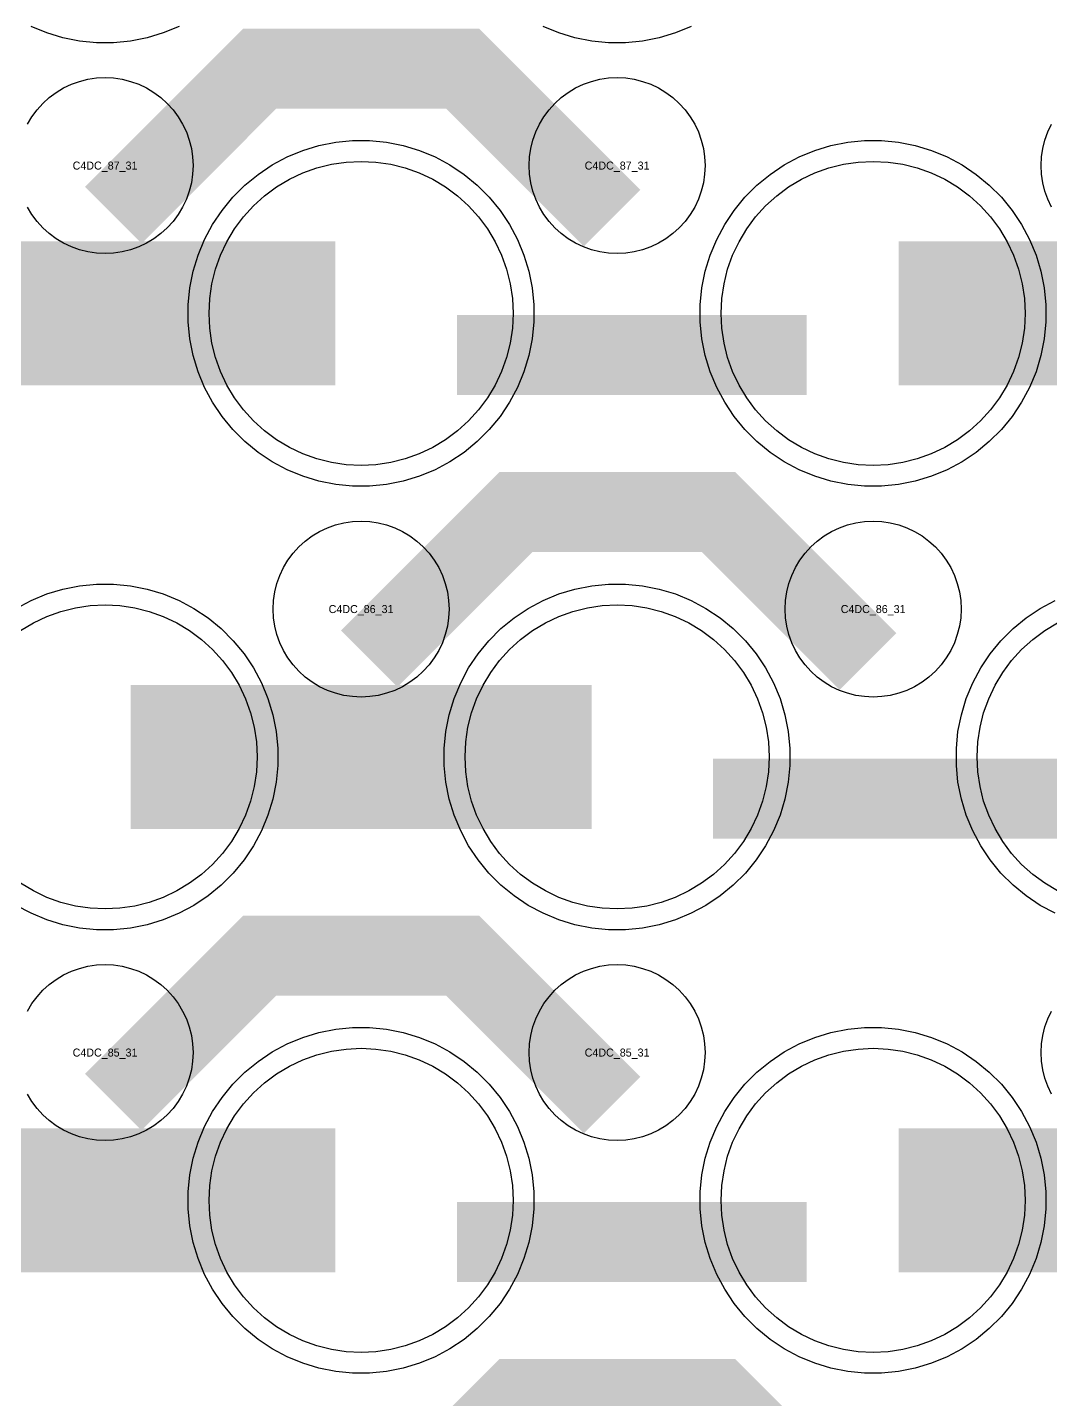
# Model space of a CAD drawing. Extents: x -11880 to 11880, y -14992 to 14992.
# Drawn here: x -2104.2 to -1784.6, y -3123.9 to -2695.1 of the extents above; entities that cross this region are included whole.
import ezdxf
from ezdxf.enums import TextEntityAlignment as Align

# ---------------------------------------------------------------- set-up
doc = ezdxf.new("R2010")
doc.units = 0
doc.header["$MEASUREMENT"] = 0
for name, color, linetype in [('GDS_775_DT_237', 138, 'CONTINUOUS'), ('RDL1_FS', 34, 'CONTINUOUS'), ('RDL_BS', 160, 'CONTINUOUS')]:
    doc.layers.add(name, color=color, linetype=linetype)

msp = doc.modelspace()

# ---------------------------------------------------------------- linework, layer by layer
at = {"layer": 'RDL1_FS', "color": 11, "true_color": 0xf27172}
for points in [[(-2000, -2831.999), (-2004.657, -2831.77), (-2009.268, -2831.086), (-2013.791, -2829.954), (-2018.181, -2828.382), (-2022.395, -2826.39), (-2026.395, -2823.992), (-2030.14, -2821.214), (-2033.594, -2818.084), (-2036.724, -2814.63), (-2039.502, -2810.885), (-2041.9, -2806.885), (-2043.892, -2802.671), (-2045.464, -2798.281), (-2046.596, -2793.758), (-2047.28, -2789.147), (-2047.509, -2784.49), (-2047.28, -2779.833), (-2046.596, -2775.222), (-2045.464, -2770.699), (-2043.892, -2766.309), (-2041.9, -2762.095), (-2039.502, -2758.095), (-2036.724, -2754.35), (-2033.594, -2750.896), (-2030.14, -2747.766), (-2026.395, -2744.988), (-2022.395, -2742.59), (-2018.181, -2740.598), (-2013.791, -2739.026), (-2009.268, -2737.894), (-2004.657, -2737.21), (-2000, -2736.981), (-1995.343, -2737.21), (-1990.732, -2737.894), (-1986.209, -2739.026), (-1981.819, -2740.598), (-1977.605, -2742.59), (-1973.605, -2744.988), (-1969.86, -2747.766), (-1966.406, -2750.896), (-1963.276, -2754.35), (-1960.498, -2758.095), (-1958.1, -2762.095), (-1956.108, -2766.309), (-1954.536, -2770.699), (-1953.404, -2775.222), (-1952.72, -2779.833), (-1952.491, -2784.49), (-1952.72, -2789.147), (-1953.404, -2793.758), (-1954.536, -2798.281), (-1956.108, -2802.671), (-1958.1, -2806.885), (-1960.498, -2810.885), (-1963.276, -2814.63), (-1966.406, -2818.084), (-1969.86, -2821.214), (-1973.605, -2823.992), (-1977.605, -2826.39), (-1981.819, -2828.382), (-1986.209, -2829.954), (-1990.732, -2831.086), (-1995.343, -2831.77)], [(-1840, -2831.999), (-1844.657, -2831.77), (-1849.268, -2831.086), (-1853.791, -2829.954), (-1858.181, -2828.382), (-1862.395, -2826.39), (-1866.395, -2823.992), (-1870.14, -2821.214), (-1873.594, -2818.084), (-1876.724, -2814.63), (-1879.502, -2810.885), (-1881.9, -2806.885), (-1883.892, -2802.671), (-1885.464, -2798.281), (-1886.596, -2793.758), (-1887.28, -2789.147), (-1887.509, -2784.49), (-1887.28, -2779.833), (-1886.596, -2775.222), (-1885.464, -2770.699), (-1883.892, -2766.309), (-1881.9, -2762.095), (-1879.502, -2758.095), (-1876.724, -2754.35), (-1873.594, -2750.896), (-1870.14, -2747.766), (-1866.395, -2744.988), (-1862.395, -2742.59), (-1858.181, -2740.598), (-1853.791, -2739.026), (-1849.268, -2737.894), (-1844.657, -2737.21), (-1840, -2736.981), (-1835.343, -2737.21), (-1830.732, -2737.894), (-1826.209, -2739.026), (-1821.819, -2740.598), (-1817.605, -2742.59), (-1813.605, -2744.988), (-1809.86, -2747.766), (-1806.406, -2750.896), (-1803.276, -2754.35), (-1800.498, -2758.095), (-1798.1, -2762.095), (-1796.108, -2766.309), (-1794.536, -2770.699), (-1793.404, -2775.222), (-1792.72, -2779.833), (-1792.491, -2784.49), (-1792.72, -2789.147), (-1793.404, -2793.758), (-1794.536, -2798.281), (-1796.108, -2802.671), (-1798.1, -2806.885), (-1800.498, -2810.885), (-1803.276, -2814.63), (-1806.406, -2818.084), (-1809.86, -2821.214), (-1813.605, -2823.992), (-1817.605, -2826.39), (-1821.819, -2828.382), (-1826.209, -2829.954), (-1830.732, -2831.086), (-1835.343, -2831.77)]]:
    msp.add_lwpolyline(points, close=True, dxfattribs=at)
for points in [[(-2151.998, -2784.49, 45, 45, 0), (-2079.998, -2784.49, 45, 45, 0)], [(-2079.998, -2784.49, 45, 45, 0), (-2007.998, -2784.49, 45, 45, 0)], [(-1831.998, -2784.49, 45, 45, 0), (-1759.998, -2784.49, 45, 45, 0)]]:
    msp.add_lwpolyline(points, format="xyseb", dxfattribs=at)
at = {"layer": 'RDL1_FS'}
for points in [[(-2106.395, -2883.553), (-2102.395, -2881.155), (-2098.181, -2879.163), (-2093.791, -2877.591), (-2089.268, -2876.459), (-2084.657, -2875.775), (-2080, -2875.546), (-2075.343, -2875.775), (-2070.732, -2876.459), (-2066.209, -2877.591), (-2061.819, -2879.163), (-2057.605, -2881.155), (-2053.605, -2883.553), (-2049.86, -2886.331), (-2046.406, -2889.461), (-2043.276, -2892.915), (-2040.498, -2896.66), (-2038.1, -2900.66), (-2036.108, -2904.874), (-2034.536, -2909.264), (-2033.404, -2913.787), (-2032.72, -2918.398), (-2032.491, -2923.055), (-2032.72, -2927.712), (-2033.404, -2932.323), (-2034.536, -2936.846), (-2036.108, -2941.236), (-2038.1, -2945.45), (-2040.498, -2949.45), (-2043.276, -2953.195), (-2046.406, -2956.649), (-2049.86, -2959.779), (-2053.605, -2962.557), (-2057.605, -2964.955), (-2061.819, -2966.947), (-2066.209, -2968.519), (-2070.732, -2969.651), (-2075.343, -2970.335), (-2080, -2970.564), (-2084.657, -2970.335), (-2089.268, -2969.651), (-2093.791, -2968.519), (-2098.181, -2966.947), (-2102.395, -2964.955), (-2106.395, -2962.557)], [(-1782.395, -2964.955), (-1786.395, -2962.557), (-1790.14, -2959.779), (-1793.594, -2956.649), (-1796.724, -2953.195), (-1799.502, -2949.45), (-1801.9, -2945.45), (-1803.892, -2941.236), (-1805.464, -2936.846), (-1806.596, -2932.323), (-1807.28, -2927.712), (-1807.509, -2923.055), (-1807.28, -2918.398), (-1806.596, -2913.787), (-1805.464, -2909.264), (-1803.892, -2904.874), (-1801.9, -2900.66), (-1799.502, -2896.66), (-1796.724, -2892.915), (-1793.594, -2889.461), (-1790.14, -2886.331), (-1786.395, -2883.553), (-1782.395, -2881.155)]]:
    msp.add_lwpolyline(points, dxfattribs=at)
for points in [[(-1920, -2970.564), (-1924.657, -2970.335), (-1929.268, -2969.651), (-1933.791, -2968.519), (-1938.181, -2966.947), (-1942.395, -2964.955), (-1946.395, -2962.557), (-1950.14, -2959.779), (-1953.594, -2956.649), (-1956.724, -2953.195), (-1959.502, -2949.45), (-1961.9, -2945.45), (-1963.892, -2941.236), (-1965.464, -2936.846), (-1966.596, -2932.323), (-1967.28, -2927.712), (-1967.509, -2923.055), (-1967.28, -2918.398), (-1966.596, -2913.787), (-1965.464, -2909.264), (-1963.892, -2904.874), (-1961.9, -2900.66), (-1959.502, -2896.66), (-1956.724, -2892.915), (-1953.594, -2889.461), (-1950.14, -2886.331), (-1946.395, -2883.553), (-1942.395, -2881.155), (-1938.181, -2879.163), (-1933.791, -2877.591), (-1929.268, -2876.459), (-1924.657, -2875.775), (-1920, -2875.546), (-1915.343, -2875.775), (-1910.732, -2876.459), (-1906.209, -2877.591), (-1901.819, -2879.163), (-1897.605, -2881.155), (-1893.605, -2883.553), (-1889.86, -2886.331), (-1886.406, -2889.461), (-1883.276, -2892.915), (-1880.498, -2896.66), (-1878.1, -2900.66), (-1876.108, -2904.874), (-1874.536, -2909.264), (-1873.404, -2913.787), (-1872.72, -2918.398), (-1872.491, -2923.055), (-1872.72, -2927.712), (-1873.404, -2932.323), (-1874.536, -2936.846), (-1876.108, -2941.236), (-1878.1, -2945.45), (-1880.498, -2949.45), (-1883.276, -2953.195), (-1886.406, -2956.649), (-1889.86, -2959.779), (-1893.605, -2962.557), (-1897.605, -2964.955), (-1901.819, -2966.947), (-1906.209, -2968.519), (-1910.732, -2969.651), (-1915.343, -2970.335)], [(-2000, -3109.129), (-2004.657, -3108.9), (-2009.268, -3108.216), (-2013.791, -3107.084), (-2018.181, -3105.512), (-2022.395, -3103.52), (-2026.395, -3101.122), (-2030.14, -3098.344), (-2033.594, -3095.214), (-2036.724, -3091.76), (-2039.502, -3088.015), (-2041.9, -3084.015), (-2043.892, -3079.801), (-2045.464, -3075.411), (-2046.596, -3070.888), (-2047.28, -3066.277), (-2047.509, -3061.62), (-2047.28, -3056.963), (-2046.596, -3052.352), (-2045.464, -3047.829), (-2043.892, -3043.439), (-2041.9, -3039.225), (-2039.502, -3035.225), (-2036.724, -3031.48), (-2033.594, -3028.026), (-2030.14, -3024.896), (-2026.395, -3022.118), (-2022.395, -3019.72), (-2018.181, -3017.728), (-2013.791, -3016.156), (-2009.268, -3015.024), (-2004.657, -3014.34), (-2000, -3014.111), (-1995.343, -3014.34), (-1990.732, -3015.024), (-1986.209, -3016.156), (-1981.819, -3017.728), (-1977.605, -3019.72), (-1973.605, -3022.118), (-1969.86, -3024.896), (-1966.406, -3028.026), (-1963.276, -3031.48), (-1960.498, -3035.225), (-1958.1, -3039.225), (-1956.108, -3043.439), (-1954.536, -3047.829), (-1953.404, -3052.352), (-1952.72, -3056.963), (-1952.491, -3061.62), (-1952.72, -3066.277), (-1953.404, -3070.888), (-1954.536, -3075.411), (-1956.108, -3079.801), (-1958.1, -3084.015), (-1960.498, -3088.015), (-1963.276, -3091.76), (-1966.406, -3095.214), (-1969.86, -3098.344), (-1973.605, -3101.122), (-1977.605, -3103.52), (-1981.819, -3105.512), (-1986.209, -3107.084), (-1990.732, -3108.216), (-1995.343, -3108.9)], [(-1840, -3109.129), (-1844.657, -3108.9), (-1849.268, -3108.216), (-1853.791, -3107.084), (-1858.181, -3105.512), (-1862.395, -3103.52), (-1866.395, -3101.122), (-1870.14, -3098.344), (-1873.594, -3095.214), (-1876.724, -3091.76), (-1879.502, -3088.015), (-1881.9, -3084.015), (-1883.892, -3079.801), (-1885.464, -3075.411), (-1886.596, -3070.888), (-1887.28, -3066.277), (-1887.509, -3061.62), (-1887.28, -3056.963), (-1886.596, -3052.352), (-1885.464, -3047.829), (-1883.892, -3043.439), (-1881.9, -3039.225), (-1879.502, -3035.225), (-1876.724, -3031.48), (-1873.594, -3028.026), (-1870.14, -3024.896), (-1866.395, -3022.118), (-1862.395, -3019.72), (-1858.181, -3017.728), (-1853.791, -3016.156), (-1849.268, -3015.024), (-1844.657, -3014.34), (-1840, -3014.111), (-1835.343, -3014.34), (-1830.732, -3015.024), (-1826.209, -3016.156), (-1821.819, -3017.728), (-1817.605, -3019.72), (-1813.605, -3022.118), (-1809.86, -3024.896), (-1806.406, -3028.026), (-1803.276, -3031.48), (-1800.498, -3035.225), (-1798.1, -3039.225), (-1796.108, -3043.439), (-1794.536, -3047.829), (-1793.404, -3052.352), (-1792.72, -3056.963), (-1792.491, -3061.62), (-1792.72, -3066.277), (-1793.404, -3070.888), (-1794.536, -3075.411), (-1796.108, -3079.801), (-1798.1, -3084.015), (-1800.498, -3088.015), (-1803.276, -3091.76), (-1806.406, -3095.214), (-1809.86, -3098.344), (-1813.605, -3101.122), (-1817.605, -3103.52), (-1821.819, -3105.512), (-1826.209, -3107.084), (-1830.732, -3108.216), (-1835.343, -3108.9)]]:
    msp.add_lwpolyline(points, close=True, dxfattribs=at)
for points in [[(-2071.998, -2923.055, 45, 45, 0), (-1999.998, -2923.055, 45, 45, 0)], [(-1999.998, -2923.055, 45, 45, 0), (-1927.998, -2923.055, 45, 45, 0)], [(-2151.998, -3061.62, 45, 45, 0), (-2079.998, -3061.62, 45, 45, 0)], [(-2079.998, -3061.62, 45, 45, 0), (-2007.998, -3061.62, 45, 45, 0)], [(-1831.998, -3061.62, 45, 45, 0), (-1759.998, -3061.62, 45, 45, 0)]]:
    msp.add_lwpolyline(points, format="xyseb", dxfattribs=at)
at = {"layer": 'RDL_BS'}
for points in [[(-2056.885, -2694.8), (-2061.795, -2696.831), (-2066.835, -2698.362), (-2072.062, -2699.408), (-2077.356, -2699.925), (-2082.644, -2699.925), (-2087.938, -2699.408), (-2093.165, -2698.362), (-2098.205, -2696.831), (-2103.115, -2694.8)], [(-1896.885, -2694.8), (-1901.795, -2696.831), (-1906.835, -2698.362), (-1912.062, -2699.408), (-1917.356, -2699.925), (-1922.644, -2699.925), (-1927.938, -2699.408), (-1933.165, -2698.362), (-1938.205, -2696.831), (-1943.115, -2694.8)], [(-2104.25, -2725.346), (-2102.857, -2723.022), (-2101.254, -2720.859), (-2099.442, -2718.86), (-2097.443, -2717.048), (-2095.28, -2715.445), (-2092.956, -2714.052), (-2090.519, -2712.9), (-2087.984, -2711.993), (-2085.365, -2711.336), (-2082.693, -2710.94), (-2080, -2710.808), (-2077.307, -2710.94), (-2074.635, -2711.336), (-2072.016, -2711.993), (-2069.481, -2712.9), (-2067.044, -2714.052), (-2064.72, -2715.445), (-2062.557, -2717.048), (-2060.558, -2718.86), (-2058.746, -2720.859), (-2057.143, -2723.022), (-2055.75, -2725.346), (-2054.598, -2727.783), (-2053.691, -2730.318), (-2053.034, -2732.937), (-2052.638, -2735.609), (-2052.506, -2738.302), (-2052.638, -2740.995), (-2053.034, -2743.667), (-2053.691, -2746.286), (-2054.598, -2748.821), (-2055.75, -2751.258), (-2057.143, -2753.582), (-2058.746, -2755.745), (-2060.558, -2757.744), (-2062.557, -2759.556), (-2064.72, -2761.159), (-2067.044, -2762.552), (-2069.481, -2763.704), (-2072.016, -2764.611), (-2074.635, -2765.268), (-2077.307, -2765.664), (-2080, -2765.796), (-2082.693, -2765.664), (-2085.365, -2765.268), (-2087.984, -2764.611), (-2090.519, -2763.704), (-2092.956, -2762.552), (-2095.28, -2761.159), (-2097.443, -2759.556), (-2099.442, -2757.744), (-2101.254, -2755.745), (-2102.857, -2753.582), (-2104.25, -2751.258)], [(-1784.25, -2751.258), (-1785.402, -2748.821), (-1786.309, -2746.286), (-1786.966, -2743.667), (-1787.362, -2740.995), (-1787.494, -2738.302), (-1787.362, -2735.609), (-1786.966, -2732.937), (-1786.309, -2730.318), (-1785.402, -2727.783), (-1784.25, -2725.346)], [(-2107.777, -2876.672), (-2103.115, -2874.18), (-2098.205, -2872.149), (-2093.165, -2870.618), (-2087.938, -2869.572), (-2082.644, -2869.055), (-2077.356, -2869.055), (-2072.062, -2869.572), (-2066.835, -2870.618), (-2061.795, -2872.149), (-2056.885, -2874.18), (-2052.223, -2876.672), (-2047.809, -2879.619), (-2043.708, -2882.981), (-2039.926, -2886.763), (-2036.564, -2890.864), (-2033.617, -2895.278), (-2031.125, -2899.94), (-2029.094, -2904.85), (-2027.563, -2909.89), (-2026.517, -2915.117), (-2026, -2920.411), (-2026, -2925.699), (-2026.517, -2930.993), (-2027.563, -2936.22), (-2029.094, -2941.26), (-2031.125, -2946.17), (-2033.617, -2950.832), (-2036.564, -2955.246), (-2039.926, -2959.347), (-2043.708, -2963.129), (-2047.809, -2966.491), (-2052.223, -2969.438), (-2056.885, -2971.93), (-2061.795, -2973.961), (-2066.835, -2975.492), (-2072.062, -2976.538), (-2077.356, -2977.055), (-2082.644, -2977.055), (-2087.938, -2976.538), (-2093.165, -2975.492), (-2098.205, -2973.961), (-2103.115, -2971.93), (-2107.777, -2969.438)], [(-1783.115, -2971.93), (-1787.777, -2969.438), (-1792.191, -2966.491), (-1796.292, -2963.129), (-1800.074, -2959.347), (-1803.436, -2955.246), (-1806.383, -2950.832), (-1808.875, -2946.17), (-1810.906, -2941.26), (-1812.437, -2936.22), (-1813.483, -2930.993), (-1814, -2925.699), (-1814, -2920.411), (-1813.483, -2915.117), (-1812.437, -2909.89), (-1810.906, -2904.85), (-1808.875, -2899.94), (-1806.383, -2895.278), (-1803.436, -2890.864), (-1800.074, -2886.763), (-1796.292, -2882.981), (-1792.191, -2879.619), (-1787.777, -2876.672), (-1783.115, -2874.18)], [(-2104.25, -3002.476), (-2102.857, -3000.152), (-2101.254, -2997.989), (-2099.442, -2995.99), (-2097.443, -2994.178), (-2095.28, -2992.575), (-2092.956, -2991.182), (-2090.519, -2990.03), (-2087.984, -2989.123), (-2085.365, -2988.466), (-2082.693, -2988.07), (-2080, -2987.938), (-2077.307, -2988.07), (-2074.635, -2988.466), (-2072.016, -2989.123), (-2069.481, -2990.03), (-2067.044, -2991.182), (-2064.72, -2992.575), (-2062.557, -2994.178), (-2060.558, -2995.99), (-2058.746, -2997.989), (-2057.143, -3000.152), (-2055.75, -3002.476), (-2054.598, -3004.913), (-2053.691, -3007.448), (-2053.034, -3010.067), (-2052.638, -3012.739), (-2052.506, -3015.432), (-2052.638, -3018.125), (-2053.034, -3020.797), (-2053.691, -3023.416), (-2054.598, -3025.951), (-2055.75, -3028.388), (-2057.143, -3030.712), (-2058.746, -3032.875), (-2060.558, -3034.874), (-2062.557, -3036.686), (-2064.72, -3038.289), (-2067.044, -3039.682), (-2069.481, -3040.834), (-2072.016, -3041.741), (-2074.635, -3042.398), (-2077.307, -3042.794), (-2080, -3042.926), (-2082.693, -3042.794), (-2085.365, -3042.398), (-2087.984, -3041.741), (-2090.519, -3040.834), (-2092.956, -3039.682), (-2095.28, -3038.289), (-2097.443, -3036.686), (-2099.442, -3034.874), (-2101.254, -3032.875), (-2102.857, -3030.712), (-2104.25, -3028.388)], [(-1784.25, -3028.388), (-1785.402, -3025.951), (-1786.309, -3023.416), (-1786.966, -3020.797), (-1787.362, -3018.125), (-1787.494, -3015.432), (-1787.362, -3012.739), (-1786.966, -3010.067), (-1786.309, -3007.448), (-1785.402, -3004.913), (-1784.25, -3002.476)]]:
    msp.add_lwpolyline(points, dxfattribs=at)
for points in [[(-2077.438, -2753.804, 25, 25, 0), (-2031.623, -2707.989, 25, 25, 0), (-1998.07, -2707.989, 25, 25, 0)], [(-1921.599, -2754.703, 25, 25, 0), (-1968.313, -2707.989, 25, 25, 0), (-1998.071, -2707.989, 25, 25, 0)], [(-1997.438, -2892.369, 25, 25, 0), (-1951.623, -2846.554, 25, 25, 0), (-1918.07, -2846.554, 25, 25, 0)], [(-1841.599, -2893.268, 25, 25, 0), (-1888.313, -2846.554, 25, 25, 0), (-1918.071, -2846.554, 25, 25, 0)], [(-1889.984, -2936.068, 25, 25, 0), (-1780.719, -2936.068, 25, 25, 0)], [(-2077.438, -3030.934, 25, 25, 0), (-2031.623, -2985.119, 25, 25, 0), (-1998.07, -2985.119, 25, 25, 0)], [(-1921.599, -3031.833, 25, 25, 0), (-1968.313, -2985.119, 25, 25, 0), (-1998.071, -2985.119, 25, 25, 0)], [(-1969.984, -3074.633, 25, 25, 0), (-1860.719, -3074.633, 25, 25, 0)], [(-1997.438, -3169.499, 25, 25, 0), (-1951.623, -3123.684, 25, 25, 0), (-1918.07, -3123.684, 25, 25, 0)], [(-1841.599, -3170.398, 25, 25, 0), (-1888.313, -3123.684, 25, 25, 0), (-1918.071, -3123.684, 25, 25, 0)]]:
    msp.add_lwpolyline(points, format="xyseb", dxfattribs=at)
for points in [[(-1920, -2765.796), (-1922.693, -2765.664), (-1925.365, -2765.268), (-1927.984, -2764.611), (-1930.519, -2763.704), (-1932.956, -2762.552), (-1935.28, -2761.159), (-1937.443, -2759.556), (-1939.442, -2757.744), (-1941.254, -2755.745), (-1942.857, -2753.582), (-1944.25, -2751.258), (-1945.402, -2748.821), (-1946.309, -2746.286), (-1946.966, -2743.667), (-1947.362, -2740.995), (-1947.494, -2738.302), (-1947.362, -2735.609), (-1946.966, -2732.937), (-1946.309, -2730.318), (-1945.402, -2727.783), (-1944.25, -2725.346), (-1942.857, -2723.022), (-1941.254, -2720.859), (-1939.442, -2718.86), (-1937.443, -2717.048), (-1935.28, -2715.445), (-1932.956, -2714.052), (-1930.519, -2712.9), (-1927.984, -2711.993), (-1925.365, -2711.336), (-1922.693, -2710.94), (-1920, -2710.808), (-1917.307, -2710.94), (-1914.635, -2711.336), (-1912.016, -2711.993), (-1909.481, -2712.9), (-1907.044, -2714.052), (-1904.72, -2715.445), (-1902.557, -2717.048), (-1900.558, -2718.86), (-1898.746, -2720.859), (-1897.143, -2723.022), (-1895.75, -2725.346), (-1894.598, -2727.783), (-1893.691, -2730.318), (-1893.034, -2732.937), (-1892.638, -2735.609), (-1892.506, -2738.302), (-1892.638, -2740.995), (-1893.034, -2743.667), (-1893.691, -2746.286), (-1894.598, -2748.821), (-1895.75, -2751.258), (-1897.143, -2753.582), (-1898.746, -2755.745), (-1900.558, -2757.744), (-1902.557, -2759.556), (-1904.72, -2761.159), (-1907.044, -2762.552), (-1909.481, -2763.704), (-1912.016, -2764.611), (-1914.635, -2765.268), (-1917.307, -2765.664)], [(-2000, -2904.361), (-2002.693, -2904.229), (-2005.365, -2903.833), (-2007.984, -2903.176), (-2010.519, -2902.269), (-2012.956, -2901.117), (-2015.28, -2899.724), (-2017.443, -2898.121), (-2019.442, -2896.309), (-2021.254, -2894.31), (-2022.857, -2892.147), (-2024.25, -2889.823), (-2025.402, -2887.386), (-2026.309, -2884.851), (-2026.966, -2882.232), (-2027.362, -2879.56), (-2027.494, -2876.867), (-2027.362, -2874.174), (-2026.966, -2871.502), (-2026.309, -2868.883), (-2025.402, -2866.348), (-2024.25, -2863.911), (-2022.857, -2861.587), (-2021.254, -2859.424), (-2019.442, -2857.425), (-2017.443, -2855.613), (-2015.28, -2854.01), (-2012.956, -2852.617), (-2010.519, -2851.465), (-2007.984, -2850.558), (-2005.365, -2849.901), (-2002.693, -2849.505), (-2000, -2849.373), (-1997.307, -2849.505), (-1994.635, -2849.901), (-1992.016, -2850.558), (-1989.481, -2851.465), (-1987.044, -2852.617), (-1984.72, -2854.01), (-1982.557, -2855.613), (-1980.558, -2857.425), (-1978.746, -2859.424), (-1977.143, -2861.587), (-1975.75, -2863.911), (-1974.598, -2866.348), (-1973.691, -2868.883), (-1973.034, -2871.502), (-1972.638, -2874.174), (-1972.506, -2876.867), (-1972.638, -2879.56), (-1973.034, -2882.232), (-1973.691, -2884.851), (-1974.598, -2887.386), (-1975.75, -2889.823), (-1977.143, -2892.147), (-1978.746, -2894.31), (-1980.558, -2896.309), (-1982.557, -2898.121), (-1984.72, -2899.724), (-1987.044, -2901.117), (-1989.481, -2902.269), (-1992.016, -2903.176), (-1994.635, -2903.833), (-1997.307, -2904.229)], [(-1840, -2904.361), (-1842.693, -2904.229), (-1845.365, -2903.833), (-1847.984, -2903.176), (-1850.519, -2902.269), (-1852.956, -2901.117), (-1855.28, -2899.724), (-1857.443, -2898.121), (-1859.442, -2896.309), (-1861.254, -2894.31), (-1862.857, -2892.147), (-1864.25, -2889.823), (-1865.402, -2887.386), (-1866.309, -2884.851), (-1866.966, -2882.232), (-1867.362, -2879.56), (-1867.494, -2876.867), (-1867.362, -2874.174), (-1866.966, -2871.502), (-1866.309, -2868.883), (-1865.402, -2866.348), (-1864.25, -2863.911), (-1862.857, -2861.587), (-1861.254, -2859.424), (-1859.442, -2857.425), (-1857.443, -2855.613), (-1855.28, -2854.01), (-1852.956, -2852.617), (-1850.519, -2851.465), (-1847.984, -2850.558), (-1845.365, -2849.901), (-1842.693, -2849.505), (-1840, -2849.373), (-1837.307, -2849.505), (-1834.635, -2849.901), (-1832.016, -2850.558), (-1829.481, -2851.465), (-1827.044, -2852.617), (-1824.72, -2854.01), (-1822.557, -2855.613), (-1820.558, -2857.425), (-1818.746, -2859.424), (-1817.143, -2861.587), (-1815.75, -2863.911), (-1814.598, -2866.348), (-1813.691, -2868.883), (-1813.034, -2871.502), (-1812.638, -2874.174), (-1812.506, -2876.867), (-1812.638, -2879.56), (-1813.034, -2882.232), (-1813.691, -2884.851), (-1814.598, -2887.386), (-1815.75, -2889.823), (-1817.143, -2892.147), (-1818.746, -2894.31), (-1820.558, -2896.309), (-1822.557, -2898.121), (-1824.72, -2899.724), (-1827.044, -2901.117), (-1829.481, -2902.269), (-1832.016, -2903.176), (-1834.635, -2903.833), (-1837.307, -2904.229)], [(-1922.644, -2977.055), (-1927.938, -2976.538), (-1933.165, -2975.492), (-1938.205, -2973.961), (-1943.115, -2971.93), (-1947.777, -2969.438), (-1952.191, -2966.491), (-1956.292, -2963.129), (-1960.074, -2959.347), (-1963.436, -2955.246), (-1966.383, -2950.832), (-1968.875, -2946.17), (-1970.906, -2941.26), (-1972.437, -2936.22), (-1973.483, -2930.993), (-1974, -2925.699), (-1974, -2920.411), (-1973.483, -2915.117), (-1972.437, -2909.89), (-1970.906, -2904.85), (-1968.875, -2899.94), (-1966.383, -2895.278), (-1963.436, -2890.864), (-1960.074, -2886.763), (-1956.292, -2882.981), (-1952.191, -2879.619), (-1947.777, -2876.672), (-1943.115, -2874.18), (-1938.205, -2872.149), (-1933.165, -2870.618), (-1927.938, -2869.572), (-1922.644, -2869.055), (-1917.356, -2869.055), (-1912.062, -2869.572), (-1906.835, -2870.618), (-1901.795, -2872.149), (-1896.885, -2874.18), (-1892.223, -2876.672), (-1887.809, -2879.619), (-1883.708, -2882.981), (-1879.926, -2886.763), (-1876.564, -2890.864), (-1873.617, -2895.278), (-1871.125, -2899.94), (-1869.094, -2904.85), (-1867.563, -2909.89), (-1866.517, -2915.117), (-1866, -2920.411), (-1866, -2925.699), (-1866.517, -2930.993), (-1867.563, -2936.22), (-1869.094, -2941.26), (-1871.125, -2946.17), (-1873.617, -2950.832), (-1876.564, -2955.246), (-1879.926, -2959.347), (-1883.708, -2963.129), (-1887.809, -2966.491), (-1892.223, -2969.438), (-1896.885, -2971.93), (-1901.795, -2973.961), (-1906.835, -2975.492), (-1912.062, -2976.538), (-1917.356, -2977.055)], [(-1920, -3042.926), (-1922.693, -3042.794), (-1925.365, -3042.398), (-1927.984, -3041.741), (-1930.519, -3040.834), (-1932.956, -3039.682), (-1935.28, -3038.289), (-1937.443, -3036.686), (-1939.442, -3034.874), (-1941.254, -3032.875), (-1942.857, -3030.712), (-1944.25, -3028.388), (-1945.402, -3025.951), (-1946.309, -3023.416), (-1946.966, -3020.797), (-1947.362, -3018.125), (-1947.494, -3015.432), (-1947.362, -3012.739), (-1946.966, -3010.067), (-1946.309, -3007.448), (-1945.402, -3004.913), (-1944.25, -3002.476), (-1942.857, -3000.152), (-1941.254, -2997.989), (-1939.442, -2995.99), (-1937.443, -2994.178), (-1935.28, -2992.575), (-1932.956, -2991.182), (-1930.519, -2990.03), (-1927.984, -2989.123), (-1925.365, -2988.466), (-1922.693, -2988.07), (-1920, -2987.938), (-1917.307, -2988.07), (-1914.635, -2988.466), (-1912.016, -2989.123), (-1909.481, -2990.03), (-1907.044, -2991.182), (-1904.72, -2992.575), (-1902.557, -2994.178), (-1900.558, -2995.99), (-1898.746, -2997.989), (-1897.143, -3000.152), (-1895.75, -3002.476), (-1894.598, -3004.913), (-1893.691, -3007.448), (-1893.034, -3010.067), (-1892.638, -3012.739), (-1892.506, -3015.432), (-1892.638, -3018.125), (-1893.034, -3020.797), (-1893.691, -3023.416), (-1894.598, -3025.951), (-1895.75, -3028.388), (-1897.143, -3030.712), (-1898.746, -3032.875), (-1900.558, -3034.874), (-1902.557, -3036.686), (-1904.72, -3038.289), (-1907.044, -3039.682), (-1909.481, -3040.834), (-1912.016, -3041.741), (-1914.635, -3042.398), (-1917.307, -3042.794)], [(-2002.644, -3115.62), (-2007.938, -3115.103), (-2013.165, -3114.057), (-2018.205, -3112.526), (-2023.115, -3110.495), (-2027.777, -3108.003), (-2032.191, -3105.056), (-2036.292, -3101.694), (-2040.074, -3097.912), (-2043.436, -3093.811), (-2046.383, -3089.397), (-2048.875, -3084.735), (-2050.906, -3079.825), (-2052.437, -3074.785), (-2053.483, -3069.558), (-2054, -3064.264), (-2054, -3058.976), (-2053.483, -3053.682), (-2052.437, -3048.455), (-2050.906, -3043.415), (-2048.875, -3038.505), (-2046.383, -3033.843), (-2043.436, -3029.429), (-2040.074, -3025.328), (-2036.292, -3021.546), (-2032.191, -3018.184), (-2027.777, -3015.237), (-2023.115, -3012.745), (-2018.205, -3010.714), (-2013.165, -3009.183), (-2007.938, -3008.137), (-2002.644, -3007.62), (-1997.356, -3007.62), (-1992.062, -3008.137), (-1986.835, -3009.183), (-1981.795, -3010.714), (-1976.885, -3012.745), (-1972.223, -3015.237), (-1967.809, -3018.184), (-1963.708, -3021.546), (-1959.926, -3025.328), (-1956.564, -3029.429), (-1953.617, -3033.843), (-1951.125, -3038.505), (-1949.094, -3043.415), (-1947.563, -3048.455), (-1946.517, -3053.682), (-1946, -3058.976), (-1946, -3064.264), (-1946.517, -3069.558), (-1947.563, -3074.785), (-1949.094, -3079.825), (-1951.125, -3084.735), (-1953.617, -3089.397), (-1956.564, -3093.811), (-1959.926, -3097.912), (-1963.708, -3101.694), (-1967.809, -3105.056), (-1972.223, -3108.003), (-1976.885, -3110.495), (-1981.795, -3112.526), (-1986.835, -3114.057), (-1992.062, -3115.103), (-1997.356, -3115.62)], [(-1842.644, -3115.62), (-1847.938, -3115.103), (-1853.165, -3114.057), (-1858.205, -3112.526), (-1863.115, -3110.495), (-1867.777, -3108.003), (-1872.191, -3105.056), (-1876.292, -3101.694), (-1880.074, -3097.912), (-1883.436, -3093.811), (-1886.383, -3089.397), (-1888.875, -3084.735), (-1890.906, -3079.825), (-1892.437, -3074.785), (-1893.483, -3069.558), (-1894, -3064.264), (-1894, -3058.976), (-1893.483, -3053.682), (-1892.437, -3048.455), (-1890.906, -3043.415), (-1888.875, -3038.505), (-1886.383, -3033.843), (-1883.436, -3029.429), (-1880.074, -3025.328), (-1876.292, -3021.546), (-1872.191, -3018.184), (-1867.777, -3015.237), (-1863.115, -3012.745), (-1858.205, -3010.714), (-1853.165, -3009.183), (-1847.938, -3008.137), (-1842.644, -3007.62), (-1837.356, -3007.62), (-1832.062, -3008.137), (-1826.835, -3009.183), (-1821.795, -3010.714), (-1816.885, -3012.745), (-1812.223, -3015.237), (-1807.809, -3018.184), (-1803.708, -3021.546), (-1799.926, -3025.328), (-1796.564, -3029.429), (-1793.617, -3033.843), (-1791.125, -3038.505), (-1789.094, -3043.415), (-1787.563, -3048.455), (-1786.517, -3053.682), (-1786, -3058.976), (-1786, -3064.264), (-1786.517, -3069.558), (-1787.563, -3074.785), (-1789.094, -3079.825), (-1791.125, -3084.735), (-1793.617, -3089.397), (-1796.564, -3093.811), (-1799.926, -3097.912), (-1803.708, -3101.694), (-1807.809, -3105.056), (-1812.223, -3108.003), (-1816.885, -3110.495), (-1821.795, -3112.526), (-1826.835, -3114.057), (-1832.062, -3115.103), (-1837.356, -3115.62)]]:
    msp.add_lwpolyline(points, close=True, dxfattribs=at)
at = {"layer": 'RDL_BS', "color": 11, "true_color": 0xf27172}
for points in [[(-2002.644, -2838.49), (-2007.938, -2837.973), (-2013.165, -2836.927), (-2018.205, -2835.396), (-2023.115, -2833.365), (-2027.777, -2830.873), (-2032.191, -2827.926), (-2036.292, -2824.564), (-2040.074, -2820.782), (-2043.436, -2816.681), (-2046.383, -2812.267), (-2048.875, -2807.605), (-2050.906, -2802.695), (-2052.437, -2797.655), (-2053.483, -2792.428), (-2054, -2787.134), (-2054, -2781.846), (-2053.483, -2776.552), (-2052.437, -2771.325), (-2050.906, -2766.285), (-2048.875, -2761.375), (-2046.383, -2756.713), (-2043.436, -2752.299), (-2040.074, -2748.198), (-2036.292, -2744.416), (-2032.191, -2741.054), (-2027.777, -2738.107), (-2023.115, -2735.615), (-2018.205, -2733.584), (-2013.165, -2732.053), (-2007.938, -2731.007), (-2002.644, -2730.49), (-1997.356, -2730.49), (-1992.062, -2731.007), (-1986.835, -2732.053), (-1981.795, -2733.584), (-1976.885, -2735.615), (-1972.223, -2738.107), (-1967.809, -2741.054), (-1963.708, -2744.416), (-1959.926, -2748.198), (-1956.564, -2752.299), (-1953.617, -2756.713), (-1951.125, -2761.375), (-1949.094, -2766.285), (-1947.563, -2771.325), (-1946.517, -2776.552), (-1946, -2781.846), (-1946, -2787.134), (-1946.517, -2792.428), (-1947.563, -2797.655), (-1949.094, -2802.695), (-1951.125, -2807.605), (-1953.617, -2812.267), (-1956.564, -2816.681), (-1959.926, -2820.782), (-1963.708, -2824.564), (-1967.809, -2827.926), (-1972.223, -2830.873), (-1976.885, -2833.365), (-1981.795, -2835.396), (-1986.835, -2836.927), (-1992.062, -2837.973), (-1997.356, -2838.49)], [(-1842.644, -2838.49), (-1847.938, -2837.973), (-1853.165, -2836.927), (-1858.205, -2835.396), (-1863.115, -2833.365), (-1867.777, -2830.873), (-1872.191, -2827.926), (-1876.292, -2824.564), (-1880.074, -2820.782), (-1883.436, -2816.681), (-1886.383, -2812.267), (-1888.875, -2807.605), (-1890.906, -2802.695), (-1892.437, -2797.655), (-1893.483, -2792.428), (-1894, -2787.134), (-1894, -2781.846), (-1893.483, -2776.552), (-1892.437, -2771.325), (-1890.906, -2766.285), (-1888.875, -2761.375), (-1886.383, -2756.713), (-1883.436, -2752.299), (-1880.074, -2748.198), (-1876.292, -2744.416), (-1872.191, -2741.054), (-1867.777, -2738.107), (-1863.115, -2735.615), (-1858.205, -2733.584), (-1853.165, -2732.053), (-1847.938, -2731.007), (-1842.644, -2730.49), (-1837.356, -2730.49), (-1832.062, -2731.007), (-1826.835, -2732.053), (-1821.795, -2733.584), (-1816.885, -2735.615), (-1812.223, -2738.107), (-1807.809, -2741.054), (-1803.708, -2744.416), (-1799.926, -2748.198), (-1796.564, -2752.299), (-1793.617, -2756.713), (-1791.125, -2761.375), (-1789.094, -2766.285), (-1787.563, -2771.325), (-1786.517, -2776.552), (-1786, -2781.846), (-1786, -2787.134), (-1786.517, -2792.428), (-1787.563, -2797.655), (-1789.094, -2802.695), (-1791.125, -2807.605), (-1793.617, -2812.267), (-1796.564, -2816.681), (-1799.926, -2820.782), (-1803.708, -2824.564), (-1807.809, -2827.926), (-1812.223, -2830.873), (-1816.885, -2833.365), (-1821.795, -2835.396), (-1826.835, -2836.927), (-1832.062, -2837.973), (-1837.356, -2838.49)]]:
    msp.add_lwpolyline(points, close=True, dxfattribs=at)
msp.add_lwpolyline([(-1969.984, -2797.503, 25, 25, 0), (-1860.719, -2797.503, 25, 25, 0)], format="xyseb", dxfattribs=at)

# ---------------------------------------------------------------- texts
at = {"layer": 'GDS_775_DT_237'}
for s, p in [('C4DC_87_31', (-2080, -2738.302)), ('C4DC_87_31', (-2080, -2738.302)), ('C4DC_87_31', (-1920, -2738.302)), ('C4DC_87_31', (-1920, -2738.302)), ('C4DC_86_31', (-2000, -2876.867)), ('C4DC_86_31', (-2000, -2876.867)), ('C4DC_86_31', (-1840, -2876.867)), ('C4DC_86_31', (-1840, -2876.867)), ('C4DC_85_31', (-2080, -3015.432)), ('C4DC_85_31', (-2080, -3015.432)), ('C4DC_85_31', (-1920, -3015.432)), ('C4DC_85_31', (-1920, -3015.432))]:
    msp.add_text(s, height=2.5, dxfattribs=at).set_placement(p, align=Align.MIDDLE_CENTER)

doc.saveas('drawing.dxf')
